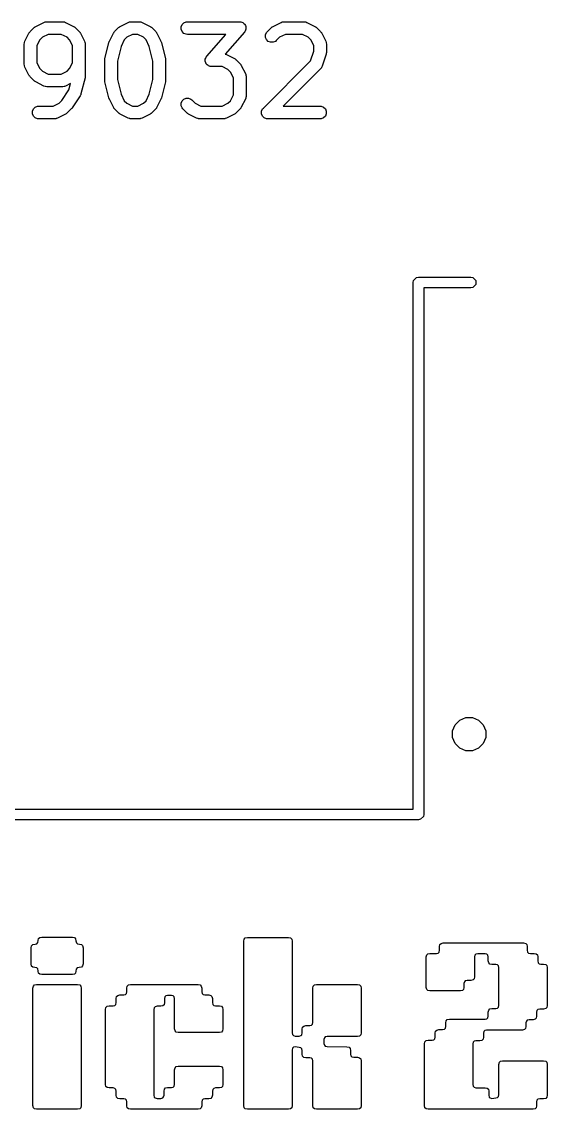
# Model space of a CAD drawing. Header units: millimetres. Extents: x 60 to 220, y -152 to -53.
# Drawn here: x 175.75 to 181.97, y -129.79 to -116.91 of the extents above; entities that cross this region are included whole.
import ezdxf

# ---------------------------------------------------------------- set-up
doc = ezdxf.new("R2010")
doc.units = ezdxf.units.MM
doc.layers.add('F.Silkscreen', color=41, linetype='CONTINUOUS', true_color=0xf2eda1)

msp = doc.modelspace()

# ---------------------------------------------------------------- linework, layer by layer
at = {"layer": 'F.Silkscreen', "linetype": 'CONTINUOUS'}
for p, q in [((175.916887, -116.966856), (176.012125, -116.919237)), ((176.012125, -116.919237), (176.025856, -116.913982)), ((176.025856, -116.913982), (176.028545, -116.91379)), ((176.028545, -116.91379), (176.031034, -116.91276)), ((176.031034, -116.91276), (176.045666, -116.911319)), ((176.045666, -116.911319), (176.236142, -116.911319)), ((176.236142, -116.911319), (176.250774, -116.91276)), ((176.250774, -116.91276), (176.253263, -116.913791)), ((176.253263, -116.913791), (176.255951, -116.913982)), ((176.255951, -116.913982), (176.269683, -116.919237)), ((176.269683, -116.919237), (176.364921, -116.966856)), ((176.916887, -116.966856), (177.012125, -116.919237)), ((177.012125, -116.919237), (177.025856, -116.913982)), ((177.025856, -116.913982), (177.028545, -116.91379)), ((177.028545, -116.91379), (177.031034, -116.91276)), ((177.031034, -116.91276), (177.045666, -116.911319)), ((177.045666, -116.911319), (177.140904, -116.911319)), ((177.140904, -116.911319), (177.155536, -116.91276)), ((177.155536, -116.91276), (177.158025, -116.913791)), ((177.158025, -116.913791), (177.160713, -116.913982)), ((177.160713, -116.913982), (177.174445, -116.919237)), ((177.174445, -116.919237), (177.269683, -116.966856)), ((177.638774, -116.971687), (177.649973, -116.944651)), ((177.649973, -116.944651), (177.670665, -116.923959)), ((177.670665, -116.923959), (177.697701, -116.91276)), ((177.697701, -116.91276), (177.712333, -116.911319)), ((177.712333, -116.911319), (178.33138, -116.911319)), ((178.33138, -116.911319), (178.339118, -116.912081)), ((178.339118, -116.912081), (178.341086, -116.91195)), ((178.341086, -116.91195), (178.342441, -116.912408)), ((178.342441, -116.912408), (178.346012, -116.91276)), ((178.346012, -116.91276), (178.357269, -116.917423)), ((178.357269, -116.917423), (178.368807, -116.921325)), ((178.368807, -116.921325), (178.370711, -116.92299)), ((178.370711, -116.92299), (178.373048, -116.923959)), ((178.373048, -116.923959), (178.381658, -116.932569)), ((178.381658, -116.932569), (178.390831, -116.940595)), ((178.390831, -116.940595), (178.391953, -116.942864)), ((178.391953, -116.942864), (178.39374, -116.944651)), ((178.39374, -116.944651), (178.3984, -116.955901)), ((178.3984, -116.955901), (178.403803, -116.966827)), ((178.726411, -116.966856), (178.821649, -116.919237)), ((178.821649, -116.919237), (178.83538, -116.913982)), ((178.83538, -116.913982), (178.838069, -116.91379)), ((178.838069, -116.91379), (178.840558, -116.91276)), ((178.840558, -116.91276), (178.85519, -116.911319)), ((178.85519, -116.911319), (179.093285, -116.911319)), ((179.093285, -116.911319), (179.107917, -116.91276)), ((179.107917, -116.91276), (179.110406, -116.913791)), ((179.110406, -116.913791), (179.113094, -116.913982)), ((179.113094, -116.913982), (179.126826, -116.919237)), ((179.126826, -116.919237), (179.222064, -116.966856)), ((175.788108, -117.143254), (175.835727, -117.048016)), ((175.835727, -117.048016), (175.839691, -117.041716)), ((175.839691, -117.041716), (175.840449, -117.039889)), ((175.840449, -117.039889), (175.842137, -117.037832)), ((175.842137, -117.037832), (175.843559, -117.035573)), ((175.843559, -117.035573), (175.845057, -117.034273)), ((175.845057, -117.034273), (175.849776, -117.028524)), ((175.849776, -117.028524), (175.897395, -116.980905)), ((175.897395, -116.980905), (175.903144, -116.976186)), ((175.903144, -116.976186), (175.904444, -116.974688)), ((175.904444, -116.974688), (175.906703, -116.973266)), ((175.906703, -116.973266), (175.90876, -116.971578)), ((175.90876, -116.971578), (175.910587, -116.97082)), ((175.910587, -116.97082), (175.916887, -116.966856)), ((176.063371, -117.061319), (175.994855, -117.095577)), ((176.218437, -117.061319), (176.063371, -117.061319)), ((176.286953, -117.095577), (176.218437, -117.061319)), ((176.364921, -116.966856), (176.37122, -116.97082)), ((176.37122, -116.97082), (176.373048, -116.971578)), ((176.373048, -116.971578), (176.375104, -116.973266)), ((176.375104, -116.973266), (176.377364, -116.974688)), ((176.377364, -116.974688), (176.378663, -116.976186)), ((176.378663, -116.976186), (176.384413, -116.980905)), ((176.384413, -116.980905), (176.432032, -117.028524)), ((176.432032, -117.028524), (176.43675, -117.034273)), ((176.43675, -117.034273), (176.438249, -117.035573)), ((176.438249, -117.035573), (176.43967, -117.037832)), ((176.43967, -117.037832), (176.441359, -117.039889)), ((176.441359, -117.039889), (176.442116, -117.041716)), ((176.442116, -117.041716), (176.446081, -117.048016)), ((176.446081, -117.048016), (176.4937, -117.143254)), ((176.788108, -117.143254), (176.835727, -117.048016)), ((176.835727, -117.048016), (176.839691, -117.041716)), ((176.839691, -117.041716), (176.840449, -117.039889)), ((176.840449, -117.039889), (176.842137, -117.037832)), ((176.842137, -117.037832), (176.843559, -117.035573)), ((176.843559, -117.035573), (176.845057, -117.034273)), ((176.845057, -117.034273), (176.849776, -117.028524)), ((176.849776, -117.028524), (176.897395, -116.980905)), ((176.897395, -116.980905), (176.903144, -116.976186)), ((176.903144, -116.976186), (176.904444, -116.974688)), ((176.904444, -116.974688), (176.906703, -116.973266)), ((176.906703, -116.973266), (176.90876, -116.971578)), ((176.90876, -116.971578), (176.910587, -116.97082)), ((176.910587, -116.97082), (176.916887, -116.966856)), ((177.063371, -117.061319), (176.994855, -117.095577)), ((177.123199, -117.061319), (177.063371, -117.061319)), ((177.191715, -117.095577), (177.123199, -117.061319)), ((177.269683, -116.966856), (177.275982, -116.97082)), ((177.275982, -116.97082), (177.27781, -116.971578)), ((177.27781, -116.971578), (177.279866, -116.973266)), ((177.279866, -116.973266), (177.282126, -116.974688)), ((177.282126, -116.974688), (177.283425, -116.976186)), ((177.283425, -116.976186), (177.289175, -116.980905)), ((177.289175, -116.980905), (177.336794, -117.028524)), ((177.336794, -117.028524), (177.341512, -117.034273)), ((177.341512, -117.034273), (177.343011, -117.035573)), ((177.343011, -117.035573), (177.344432, -117.037832)), ((177.344432, -117.037832), (177.346121, -117.039889)), ((177.346121, -117.039889), (177.346878, -117.041716)), ((177.346878, -117.041716), (177.350843, -117.048016)), ((177.350843, -117.048016), (177.398462, -117.143254)), ((177.638774, -117.000951), (177.638774, -116.971687)), ((177.649973, -117.027987), (177.638774, -117.000951)), ((177.670665, -117.048679), (177.649973, -117.027987)), ((177.697701, -117.059878), (177.670665, -117.048679)), ((177.712333, -117.061319), (177.697701, -117.059878)), ((178.166098, -117.061319), (177.712333, -117.061319)), ((177.941604, -117.317883), (178.166098, -117.061319)), ((178.387823, -117.035707), (178.160927, -117.295016)), ((178.392344, -117.029382), (178.387823, -117.035707)), ((178.39374, -117.027987), (178.392344, -117.029382)), ((178.394288, -117.026663), (178.39374, -117.027987)), ((178.396374, -117.023746), (178.394288, -117.026663)), ((178.400275, -117.012208), (178.396374, -117.023746)), ((178.404939, -117.000951), (178.400275, -117.012208)), ((178.403803, -116.966827), (178.403971, -116.96935)), ((178.403971, -116.96935), (178.404939, -116.971687)), ((178.404939, -116.971687), (178.404939, -116.983871)), ((178.404939, -116.983871), (178.405749, -116.996025)), ((178.405749, -116.996025), (178.404939, -116.99842)), ((178.404939, -116.99842), (178.404939, -117.000951)), ((178.638774, -117.066926), (178.649973, -117.039889)), ((178.638774, -117.096188), (178.638774, -117.066926)), ((178.649973, -117.039889), (178.6593, -117.028524)), ((178.6593, -117.028524), (178.706919, -116.980905)), ((178.706919, -116.980905), (178.712668, -116.976186)), ((178.712668, -116.976186), (178.713968, -116.974688)), ((178.713968, -116.974688), (178.716227, -116.973266)), ((178.716227, -116.973266), (178.718284, -116.971578)), ((178.718284, -116.971578), (178.720111, -116.97082)), ((178.720111, -116.97082), (178.726411, -116.966856)), ((178.872895, -117.061319), (178.804379, -117.095577)), ((179.07558, -117.061319), (178.872895, -117.061319)), ((179.144096, -117.095577), (179.07558, -117.061319)), ((179.222064, -116.966856), (179.228363, -116.97082)), ((179.228363, -116.97082), (179.230191, -116.971578)), ((179.230191, -116.971578), (179.232247, -116.973266)), ((179.232247, -116.973266), (179.234507, -116.974688)), ((179.234507, -116.974688), (179.235806, -116.976186)), ((179.235806, -116.976186), (179.241556, -116.980905)), ((179.241556, -116.980905), (179.289175, -117.028524)), ((179.289175, -117.028524), (179.293893, -117.034273)), ((179.293893, -117.034273), (179.295392, -117.035573)), ((179.295392, -117.035573), (179.296813, -117.037832)), ((179.296813, -117.037832), (179.298502, -117.039889)), ((179.298502, -117.039889), (179.299259, -117.041716)), ((179.299259, -117.041716), (179.303224, -117.048016)), ((179.303224, -117.048016), (179.350843, -117.143254)), ((175.78019, -117.176795), (175.781631, -117.162163)), ((175.78019, -117.41489), (175.78019, -117.176795)), ((175.781631, -117.162163), (175.782662, -117.159673)), ((175.782662, -117.159673), (175.782853, -117.156986)), ((175.782853, -117.156986), (175.788108, -117.143254)), ((175.964448, -117.125984), (175.93019, -117.1945)), ((175.93019, -117.1945), (175.93019, -117.397185)), ((175.994855, -117.095577), (175.964448, -117.125984)), ((176.31736, -117.125984), (176.286953, -117.095577)), ((176.351618, -117.1945), (176.31736, -117.125984)), ((176.351618, -117.397185), (176.351618, -117.1945)), ((176.4937, -117.143254), (176.498955, -117.156985)), ((176.498955, -117.156985), (176.499146, -117.159674)), ((176.499146, -117.159674), (176.500177, -117.162163)), ((176.500177, -117.162163), (176.501618, -117.176795)), ((176.501618, -117.176795), (176.501618, -117.557747)), ((176.73481, -117.349081), (176.782429, -117.158605)), ((176.782429, -117.158605), (176.782814, -117.157525)), ((176.782814, -117.157525), (176.782853, -117.156986)), ((176.782853, -117.156986), (176.78518, -117.150904)), ((176.78518, -117.150904), (176.787376, -117.144759)), ((176.787376, -117.144759), (176.787698, -117.144323)), ((176.787698, -117.144323), (176.788108, -117.143254)), ((176.925954, -117.202971), (176.882571, -117.376505)), ((176.964448, -117.125984), (176.925954, -117.202971)), ((176.994855, -117.095577), (176.964448, -117.125984)), ((177.222122, -117.125984), (177.191715, -117.095577)), ((177.260615, -117.202971), (177.222122, -117.125984)), ((177.303999, -117.376505), (177.260615, -117.202971)), ((177.398462, -117.143254), (177.398871, -117.144323)), ((177.398871, -117.144323), (177.399194, -117.144759)), ((177.399194, -117.144759), (177.401386, -117.150895)), ((177.401386, -117.150895), (177.403717, -117.156985)), ((177.403717, -117.156985), (177.403755, -117.157525)), ((177.403755, -117.157525), (177.404141, -117.158605)), ((177.404141, -117.158605), (177.45176, -117.349081)), ((178.649973, -117.123225), (178.638774, -117.096188)), ((178.670665, -117.143917), (178.649973, -117.123225)), ((178.697702, -117.155116), (178.670665, -117.143917)), ((178.726964, -117.155116), (178.697702, -117.155116)), ((178.754001, -117.143917), (178.726964, -117.155116)), ((178.765366, -117.13459), (178.754001, -117.143917)), ((178.804379, -117.095577), (178.765366, -117.13459)), ((179.174503, -117.125984), (179.144096, -117.095577)), ((179.208761, -117.1945), (179.174503, -117.125984)), ((179.208761, -117.259863), (179.208761, -117.1945)), ((179.350843, -117.143254), (179.356098, -117.156985)), ((179.356098, -117.156985), (179.356289, -117.159674)), ((179.356289, -117.159674), (179.35732, -117.162163)), ((179.35732, -117.162163), (179.358761, -117.176795)), ((179.358761, -117.176795), (179.358761, -117.272033)), ((176.734012, -117.352639), (176.734434, -117.351617)), ((176.734434, -117.351617), (176.73481, -117.349081)), ((177.45176, -117.349081), (177.452135, -117.351617)), ((177.452135, -117.351617), (177.452558, -117.352639)), ((177.924488, -117.352639), (177.929151, -117.341381)), ((177.929151, -117.341381), (177.933053, -117.329844)), ((177.933053, -117.329844), (177.935138, -117.326926)), ((177.935138, -117.326926), (177.935687, -117.325603)), ((177.935687, -117.325603), (177.937082, -117.324207)), ((177.937082, -117.324207), (177.941604, -117.317883)), ((178.160927, -117.295016), (178.174445, -117.300189)), ((178.174445, -117.300189), (178.269683, -117.347808)), ((178.269683, -117.347808), (178.275982, -117.351772)), ((178.275982, -117.351772), (178.27781, -117.35253)), ((179.170589, -117.374376), (179.208761, -117.259863)), ((179.354912, -117.295751), (179.307293, -117.438607)), ((179.356561, -117.288495), (179.354912, -117.295751)), ((179.35732, -117.286665), (179.356561, -117.288495)), ((179.357581, -117.284011), (179.35732, -117.286665)), ((179.358172, -117.281414), (179.357581, -117.284011)), ((179.358761, -117.272033), (179.358031, -117.279439)), ((179.358031, -117.279439), (179.358172, -117.281414)), ((175.781631, -117.429522), (175.78019, -117.41489)), ((175.782662, -117.432011), (175.781631, -117.429522)), ((175.782853, -117.434699), (175.782662, -117.432011)), ((175.788108, -117.448431), (175.782853, -117.434699)), ((175.835727, -117.543669), (175.788108, -117.448431)), ((175.93019, -117.397185), (175.964448, -117.465701)), ((175.964448, -117.465701), (175.994855, -117.496108)), ((176.286953, -117.496108), (176.31736, -117.465701)), ((176.31736, -117.465701), (176.351618, -117.397185)), ((176.732571, -117.367271), (176.732822, -117.364717)), ((176.732571, -117.605366), (176.732571, -117.367271)), ((176.73266, -117.363625), (176.733469, -117.358151)), ((176.732822, -117.364717), (176.73266, -117.363625)), ((176.733469, -117.358151), (176.734012, -117.352639)), ((176.882571, -117.376505), (176.882571, -117.596132)), ((177.303999, -117.596132), (177.303999, -117.376505)), ((177.452558, -117.352639), (177.4531, -117.358151)), ((177.4531, -117.358151), (177.45391, -117.363625)), ((177.45391, -117.363625), (177.453747, -117.364717)), ((177.453747, -117.364717), (177.453999, -117.367271)), ((177.453999, -117.367271), (177.453999, -117.605366)), ((177.923678, -117.357565), (177.924488, -117.355169)), ((177.924488, -117.369718), (177.923678, -117.357565)), ((177.924488, -117.355169), (177.924488, -117.352639)), ((177.924488, -117.381903), (177.924488, -117.369718)), ((177.925455, -117.384239), (177.924488, -117.381903)), ((177.925624, -117.386763), (177.925455, -117.384239)), ((177.931026, -117.397688), (177.925624, -117.386763)), ((177.935687, -117.408939), (177.931026, -117.397688)), ((177.937473, -117.410725), (177.935687, -117.408939)), ((177.938596, -117.412995), (177.937473, -117.410725)), ((177.947768, -117.42102), (177.938596, -117.412995)), ((177.956379, -117.429631), (177.947768, -117.42102)), ((177.958715, -117.430599), (177.956379, -117.429631)), ((177.96062, -117.432265), (177.958715, -117.430599)), ((177.972157, -117.436166), (177.96062, -117.432265)), ((177.983415, -117.44083), (177.972157, -117.436166)), ((177.986985, -117.441181), (177.983415, -117.44083)), ((177.988341, -117.44164), (177.986985, -117.441181)), ((177.990308, -117.441508), (177.988341, -117.44164)), ((177.998047, -117.442271), (177.990308, -117.441508)), ((178.123199, -117.442271), (177.998047, -117.442271)), ((178.191715, -117.476529), (178.123199, -117.442271)), ((178.222122, -117.506936), (178.191715, -117.476529)), ((178.27781, -117.35253), (178.279866, -117.354218)), ((178.279866, -117.354218), (178.282126, -117.35564)), ((178.282126, -117.35564), (178.283425, -117.357138)), ((178.283425, -117.357138), (178.289175, -117.361857)), ((178.289175, -117.361857), (178.336794, -117.409476)), ((178.336794, -117.409476), (178.341512, -117.415225)), ((178.341512, -117.415225), (178.343011, -117.416525)), ((178.343011, -117.416525), (178.344432, -117.418784)), ((178.344432, -117.418784), (178.346121, -117.420841)), ((178.346121, -117.420841), (178.346878, -117.422668)), ((178.346878, -117.422668), (178.350843, -117.428968)), ((178.350843, -117.428968), (178.398462, -117.524206)), ((178.611681, -117.933286), (179.170589, -117.374376)), ((179.289175, -117.467923), (178.84578, -117.911319)), ((179.298503, -117.456558), (179.289175, -117.467923)), ((179.299534, -117.454067), (179.298503, -117.456558)), ((179.301299, -117.452033), (179.299534, -117.454067)), ((179.307293, -117.438607), (179.301299, -117.452033)), ((175.839691, -117.549968), (175.835727, -117.543669)), ((175.840449, -117.551796), (175.839691, -117.549968)), ((175.842137, -117.553852), (175.840449, -117.551796)), ((175.843559, -117.556112), (175.842137, -117.553852)), ((175.845057, -117.557411), (175.843559, -117.556112)), ((175.849776, -117.563161), (175.845057, -117.557411)), ((175.897395, -117.61078), (175.849776, -117.563161)), ((175.994855, -117.496108), (176.063371, -117.530366)), ((176.063371, -117.530366), (176.218437, -117.530366)), ((176.218437, -117.530366), (176.286953, -117.496108)), ((176.499379, -117.575937), (176.45176, -117.766413)), ((176.499754, -117.5734), (176.499379, -117.575937)), ((176.500177, -117.572379), (176.499754, -117.5734)), ((176.500719, -117.566866), (176.500177, -117.572379)), ((176.501529, -117.561393), (176.500719, -117.566866)), ((176.501618, -117.557747), (176.501366, -117.5603)), ((176.501366, -117.5603), (176.501529, -117.561393)), ((176.732822, -117.607919), (176.732571, -117.605366)), ((176.73266, -117.609012), (176.732822, -117.607919)), ((176.733469, -117.614485), (176.73266, -117.609012)), ((176.882571, -117.596132), (176.925954, -117.769666)), ((177.260615, -117.769666), (177.303999, -117.596132)), ((177.45391, -117.609012), (177.4531, -117.614485)), ((177.453999, -117.605366), (177.453747, -117.607919)), ((177.453747, -117.607919), (177.45391, -117.609012)), ((178.25638, -117.575452), (178.222122, -117.506936)), ((178.25638, -117.778137), (178.25638, -117.575452)), ((178.398462, -117.524206), (178.403717, -117.537937)), ((178.403717, -117.537937), (178.403908, -117.540626)), ((178.403908, -117.540626), (178.404939, -117.543115)), ((178.404939, -117.543115), (178.40638, -117.557747)), ((178.40638, -117.557747), (178.40638, -117.795842)), ((175.903144, -117.615498), (175.897395, -117.61078)), ((175.904444, -117.616997), (175.903144, -117.615498)), ((175.906703, -117.618418), (175.904444, -117.616997)), ((175.90876, -117.620107), (175.906703, -117.618418)), ((175.910587, -117.620864), (175.90876, -117.620107)), ((175.916887, -117.624829), (175.910587, -117.620864)), ((176.012125, -117.672448), (175.916887, -117.624829)), ((176.025856, -117.677703), (176.012125, -117.672448)), ((176.028545, -117.677894), (176.025856, -117.677703)), ((176.031034, -117.678925), (176.028545, -117.677894)), ((176.045666, -117.680366), (176.031034, -117.678925)), ((176.236142, -117.680366), (176.045666, -117.680366)), ((176.225474, -117.8433), (176.309389, -117.717429)), ((176.250774, -117.678925), (176.236142, -117.680366)), ((176.253263, -117.677893), (176.250774, -117.678925)), ((176.255951, -117.677703), (176.253263, -117.677893)), ((176.269683, -117.672448), (176.255951, -117.677703)), ((176.327913, -117.643333), (176.269683, -117.672448)), ((176.309389, -117.717429), (176.327913, -117.643333)), ((176.734012, -117.619998), (176.733469, -117.614485)), ((176.734434, -117.621019), (176.734012, -117.619998)), ((176.73481, -117.623556), (176.734434, -117.621019)), ((176.782429, -117.814032), (176.73481, -117.623556)), ((177.45176, -117.623556), (177.404141, -117.814032)), ((177.452135, -117.621019), (177.45176, -117.623556)), ((177.452558, -117.619998), (177.452135, -117.621019)), ((177.4531, -117.614485), (177.452558, -117.619998)), ((176.191714, -117.877061), (176.225474, -117.8433)), ((176.441403, -117.789825), (176.346165, -117.932683)), ((176.445707, -117.78175), (176.441403, -117.789825)), ((176.446813, -117.780259), (176.445707, -117.78175)), ((176.447442, -117.778496), (176.446813, -117.780259)), ((176.44832, -117.776851), (176.447442, -117.778496)), ((176.448678, -117.775036), (176.44832, -117.776851)), ((176.45176, -117.766413), (176.448678, -117.775036)), ((176.782814, -117.815111), (176.782429, -117.814032)), ((176.782853, -117.815651), (176.782814, -117.815111)), ((176.78518, -117.821732), (176.782853, -117.815651)), ((176.787376, -117.827878), (176.78518, -117.821732)), ((176.787698, -117.828313), (176.787376, -117.827878)), ((176.788108, -117.829383), (176.787698, -117.828313)), ((176.835727, -117.924621), (176.788108, -117.829383)), ((176.925954, -117.769666), (176.964448, -117.846653)), ((176.964448, -117.846653), (176.994855, -117.877061)), ((177.191714, -117.877061), (177.222121, -117.846653)), ((177.222121, -117.846653), (177.260615, -117.769666)), ((177.398462, -117.829383), (177.350843, -117.924621)), ((177.398871, -117.828313), (177.398462, -117.829383)), ((177.399194, -117.827878), (177.398871, -117.828313)), ((177.401386, -117.821741), (177.399194, -117.827878)), ((177.403717, -117.815652), (177.401386, -117.821741)), ((177.403755, -117.815111), (177.403717, -117.815652)), ((177.404141, -117.814032), (177.403755, -117.815111)), ((177.638774, -117.876448), (177.649973, -117.849412)), ((177.649973, -117.849412), (177.670666, -117.828719)), ((177.670666, -117.828719), (177.697702, -117.817521)), ((177.697702, -117.817521), (177.726965, -117.817521)), ((177.726965, -117.817521), (177.754001, -117.82872)), ((177.754001, -117.82872), (177.765367, -117.838048)), ((177.765367, -117.838048), (177.804379, -117.877061)), ((178.191714, -117.877061), (178.222121, -117.846653)), ((178.222121, -117.846653), (178.25638, -117.778137)), ((178.398462, -117.829383), (178.350843, -117.924621)), ((178.403717, -117.815652), (178.398462, -117.829383)), ((178.403908, -117.812962), (178.403717, -117.815652)), ((178.404939, -117.810474), (178.403908, -117.812962)), ((178.40638, -117.795842), (178.404939, -117.810474)), ((175.876869, -117.971687), (175.888068, -117.944651)), ((175.876869, -118.000951), (175.876869, -117.971687)), ((175.888068, -117.944651), (175.90876, -117.923959)), ((175.90876, -117.923959), (175.935796, -117.91276)), ((175.935796, -117.91276), (175.950428, -117.911319)), ((175.950428, -117.911319), (176.123199, -117.911319)), ((176.123199, -117.911319), (176.191714, -117.877061)), ((176.289176, -117.991732), (176.283426, -117.99645)), ((176.336794, -117.944113), (176.289176, -117.991732)), ((176.336827, -117.944072), (176.336794, -117.944113)), ((176.336849, -117.944058), (176.336827, -117.944072)), ((176.341588, -117.938271), (176.336849, -117.944058)), ((176.346122, -117.932747), (176.341588, -117.938271)), ((176.346131, -117.932723), (176.346122, -117.932747)), ((176.346165, -117.932683), (176.346131, -117.932723)), ((176.83969, -117.930917), (176.835727, -117.924621)), ((176.840448, -117.932747), (176.83969, -117.930917)), ((176.842137, -117.934805), (176.840448, -117.932747)), ((176.843559, -117.937064), (176.842137, -117.934805)), ((176.845057, -117.938363), (176.843559, -117.937064)), ((176.849775, -117.944112), (176.845057, -117.938363)), ((176.897394, -117.991732), (176.849775, -117.944112)), ((176.903143, -117.99645), (176.897394, -117.991732)), ((176.994855, -117.877061), (177.063371, -117.911319)), ((177.063371, -117.911319), (177.123199, -117.911319)), ((177.123199, -117.911319), (177.191714, -117.877061)), ((177.289176, -117.991732), (177.283426, -117.99645)), ((177.336794, -117.944113), (177.289176, -117.991732)), ((177.341512, -117.938363), (177.336794, -117.944113)), ((177.343011, -117.937064), (177.341512, -117.938363)), ((177.344432, -117.934805), (177.343011, -117.937064)), ((177.346122, -117.932747), (177.344432, -117.934805)), ((177.346879, -117.930917), (177.346122, -117.932747)), ((177.350843, -117.924621), (177.346879, -117.930917)), ((177.638774, -117.905711), (177.638774, -117.876448)), ((177.649972, -117.932747), (177.638774, -117.905711)), ((177.659299, -117.944112), (177.649972, -117.932747)), ((177.706918, -117.991732), (177.659299, -117.944112)), ((177.712667, -117.99645), (177.706918, -117.991732)), ((177.804379, -117.877061), (177.872895, -117.911319)), ((177.872895, -117.911319), (178.123199, -117.911319)), ((178.123199, -117.911319), (178.191714, -117.877061)), ((178.289176, -117.991732), (178.283426, -117.99645)), ((178.336794, -117.944113), (178.289176, -117.991732)), ((178.341512, -117.938363), (178.336794, -117.944113)), ((178.343011, -117.937064), (178.341512, -117.938363)), ((178.344432, -117.934805), (178.343011, -117.937064)), ((178.346122, -117.932747), (178.344432, -117.934805)), ((178.346879, -117.930917), (178.346122, -117.932747)), ((178.350843, -117.924621), (178.346879, -117.930917)), ((178.591155, -117.971687), (178.602354, -117.944651)), ((178.591155, -118.000951), (178.591155, -117.971687)), ((178.602354, -117.944651), (178.611681, -117.933286)), ((178.84578, -117.911319), (179.283761, -117.911319)), ((179.283761, -117.911319), (179.298393, -117.91276)), ((179.298393, -117.91276), (179.325429, -117.923959)), ((179.325429, -117.923959), (179.346121, -117.944651)), ((179.346121, -117.944651), (179.35732, -117.971687)), ((179.35732, -117.971687), (179.35732, -118.000951)), ((175.888068, -118.027987), (175.876869, -118.000951)), ((175.90876, -118.048679), (175.888068, -118.027987)), ((175.935796, -118.059878), (175.90876, -118.048679)), ((175.950428, -118.061319), (175.935796, -118.059878)), ((176.140904, -118.061319), (175.950428, -118.061319)), ((176.155536, -118.059878), (176.140904, -118.061319)), ((176.158025, -118.058846), (176.155536, -118.059878)), ((176.160713, -118.058656), (176.158025, -118.058846)), ((176.174445, -118.053401), (176.160713, -118.058656)), ((176.269683, -118.005782), (176.174445, -118.053401)), ((176.275982, -118.001817), (176.269683, -118.005782)), ((176.27781, -118.00106), (176.275982, -118.001817)), ((176.279866, -117.999372), (176.27781, -118.00106)), ((176.282126, -117.99795), (176.279866, -117.999372)), ((176.283426, -117.99645), (176.282126, -117.99795)), ((176.904444, -117.99795), (176.903143, -117.99645)), ((176.906703, -117.999372), (176.904444, -117.99795)), ((176.90876, -118.00106), (176.906703, -117.999372)), ((176.910587, -118.001817), (176.90876, -118.00106)), ((176.916887, -118.005782), (176.910587, -118.001817)), ((177.012125, -118.053401), (176.916887, -118.005782)), ((177.025856, -118.058656), (177.012125, -118.053401)), ((177.028545, -118.058847), (177.025856, -118.058656)), ((177.031034, -118.059878), (177.028545, -118.058847)), ((177.045666, -118.061319), (177.031034, -118.059878)), ((177.140904, -118.061319), (177.045666, -118.061319)), ((177.155536, -118.059878), (177.140904, -118.061319)), ((177.158025, -118.058846), (177.155536, -118.059878)), ((177.160713, -118.058656), (177.158025, -118.058846)), ((177.174445, -118.053401), (177.160713, -118.058656)), ((177.269683, -118.005782), (177.174445, -118.053401)), ((177.275982, -118.001817), (177.269683, -118.005782)), ((177.27781, -118.00106), (177.275982, -118.001817)), ((177.279866, -117.999372), (177.27781, -118.00106)), ((177.282126, -117.99795), (177.279866, -117.999372)), ((177.283426, -117.99645), (177.282126, -117.99795)), ((177.713968, -117.99795), (177.712667, -117.99645)), ((177.716227, -117.999372), (177.713968, -117.99795)), ((177.718284, -118.00106), (177.716227, -117.999372)), ((177.720111, -118.001817), (177.718284, -118.00106)), ((177.726411, -118.005782), (177.720111, -118.001817)), ((177.821649, -118.053401), (177.726411, -118.005782)), ((177.83538, -118.058656), (177.821649, -118.053401)), ((177.838069, -118.058847), (177.83538, -118.058656)), ((177.840558, -118.059878), (177.838069, -118.058847)), ((177.85519, -118.061319), (177.840558, -118.059878)), ((178.140904, -118.061319), (177.85519, -118.061319)), ((178.155536, -118.059878), (178.140904, -118.061319)), ((178.158025, -118.058846), (178.155536, -118.059878)), ((178.160713, -118.058656), (178.158025, -118.058846)), ((178.174445, -118.053401), (178.160713, -118.058656)), ((178.269683, -118.005782), (178.174445, -118.053401)), ((178.275982, -118.001817), (178.269683, -118.005782)), ((178.27781, -118.00106), (178.275982, -118.001817)), ((178.279866, -117.999372), (178.27781, -118.00106)), ((178.282126, -117.99795), (178.279866, -117.999372)), ((178.283426, -117.99645), (178.282126, -117.99795)), ((178.602354, -118.027987), (178.591155, -118.000951)), ((178.623046, -118.048679), (178.602354, -118.027987)), ((178.650082, -118.059878), (178.623046, -118.048679)), ((178.664714, -118.061319), (178.650082, -118.059878)), ((179.283761, -118.061319), (178.664714, -118.061319)), ((179.298393, -118.059878), (179.283761, -118.061319)), ((179.325429, -118.048679), (179.298393, -118.059878)), ((179.346121, -118.027987), (179.325429, -118.048679)), ((179.35732, -118.000951), (179.346121, -118.027987)), ((180.3865, -120), (180.391334, -119.9757)), ((180.3865, -126.2365), (180.3865, -120)), ((180.391334, -119.9757), (180.4257, -119.941334)), ((180.4257, -119.941334), (180.45, -119.9365)), ((180.45, -119.9365), (181.07, -119.9365)), ((181.07, -119.9365), (181.0943, -119.941334)), ((181.0943, -119.941334), (181.128666, -119.9757)), ((181.128666, -120.0243), (181.0943, -120.058666)), ((181.128666, -119.9757), (181.128666, -120.0243)), ((181.07, -120.0635), (180.5135, -120.0635)), ((180.5135, -120.0635), (180.5135, -126.3)), ((181.0943, -120.058666), (181.07, -120.0635)), ((180.883706, -125.238886), (180.938886, -125.183706)), ((180.938886, -125.183706), (181.010982, -125.153843)), ((181.010982, -125.153843), (181.089018, -125.153843)), ((181.089018, -125.153843), (181.161114, -125.183706)), ((181.161114, -125.183706), (181.216294, -125.238886)), ((180.853843, -125.310982), (180.883706, -125.238886)), ((180.853843, -125.389018), (180.853843, -125.310982)), ((181.216294, -125.238886), (181.246157, -125.310982)), ((181.246157, -125.310982), (181.246157, -125.389018)), ((180.883706, -125.461114), (180.853843, -125.389018)), ((180.938886, -125.516294), (180.883706, -125.461114)), ((181.216294, -125.461114), (181.161114, -125.516294)), ((181.246157, -125.389018), (181.216294, -125.461114)), ((181.010982, -125.546157), (180.938886, -125.516294)), ((181.089018, -125.546157), (181.010982, -125.546157)), ((181.161114, -125.516294), (181.089018, -125.546157)), ((169.6135, -126.2365), (180.3865, -126.2365)), ((180.45, -126.3635), (169.55, -126.3635)), ((180.4743, -126.358666), (180.45, -126.3635)), ((180.508666, -126.3243), (180.4743, -126.358666)), ((180.5135, -126.3), (180.508666, -126.3243)), ((175.945495, -127.795765), (175.950508, -127.771543)), ((175.950508, -127.771543), (175.963977, -127.758095)), ((175.963977, -127.758095), (175.988268, -127.753083)), ((175.988268, -127.753083), (176.34932, -127.753083)), ((176.34932, -127.753083), (176.373228, -127.758374)), ((176.373228, -127.758374), (176.38688, -127.772951)), ((176.38688, -127.772951), (176.392093, -127.799978)), ((178.379711, -127.801443), (178.384728, -127.777161)), ((178.384728, -127.777161), (178.398202, -127.763688)), ((178.398202, -127.763688), (178.422484, -127.75867)), ((178.422484, -127.75867), (178.909382, -127.75867)), ((178.909382, -127.75867), (178.933664, -127.763688)), ((178.933664, -127.763688), (178.947137, -127.777161)), ((178.947137, -127.777161), (178.952155, -127.801443)), ((175.861597, -127.879571), (175.866894, -127.85567)), ((175.861597, -128.072095), (175.861597, -127.879571)), ((175.866894, -127.85567), (175.881495, -127.842015)), ((175.881495, -127.842015), (175.908584, -127.836797)), ((175.908584, -127.836797), (175.929166, -127.832196)), ((175.929166, -127.832196), (175.940971, -127.819466)), ((175.940971, -127.819466), (175.945495, -127.795765)), ((176.392093, -127.799978), (176.396696, -127.820493)), ((176.396696, -127.820493), (176.409445, -127.832276)), ((176.409445, -127.832276), (176.433217, -127.836797)), ((176.433217, -127.836797), (176.457499, -127.841815)), ((176.457499, -127.841815), (176.470973, -127.855288)), ((176.470973, -127.855288), (176.47599, -127.879571)), ((176.47599, -127.879571), (176.47599, -128.072095)), ((178.379711, -129.750135), (178.379711, -127.801443)), ((178.952155, -127.801443), (178.952155, -128.888538)), ((180.694324, -127.930846), (180.698613, -127.910437)), ((180.698613, -127.865374), (180.70359, -127.841637)), ((180.698613, -127.910437), (180.698613, -127.865374)), ((180.70359, -127.841637), (180.717026, -127.828386)), ((180.717026, -127.828386), (180.741386, -127.823425)), ((180.741386, -127.823425), (181.694208, -127.823425)), ((181.694208, -127.823425), (181.718569, -127.828386)), ((181.718569, -127.828386), (181.732005, -127.841637)), ((181.732005, -127.841637), (181.736981, -127.865374)), ((181.736981, -127.865374), (181.736981, -127.910437)), ((181.736981, -127.910437), (181.74127, -127.930846)), ((180.54126, -127.989205), (180.546273, -127.964984)), ((180.54126, -128.349341), (180.54126, -127.989205)), ((180.546273, -127.964984), (180.559742, -127.951535)), ((180.559742, -127.951535), (180.584033, -127.946524)), ((180.584033, -127.946524), (180.661702, -127.946524)), ((180.661702, -127.946524), (180.682735, -127.94225)), ((180.682735, -127.94225), (180.694324, -127.930846)), ((181.118029, -127.968311), (181.113704, -127.989205)), ((181.113704, -127.989205), (181.113704, -128.223678)), ((181.129652, -127.956709), (181.118029, -127.968311)), ((181.150615, -127.952385), (181.129652, -127.956709)), ((181.238817, -127.952385), (181.150615, -127.952385)), ((181.259754, -127.956728), (181.238817, -127.952385)), ((181.27139, -127.968404), (181.259754, -127.956728)), ((181.275729, -127.98948), (181.27139, -127.968404)), ((181.275729, -128.035825), (181.275729, -127.98948)), ((181.280761, -128.06022), (181.275729, -128.035825)), ((181.74127, -127.930846), (181.752859, -127.94225)), ((181.752859, -127.94225), (181.773892, -127.946524)), ((181.773892, -127.946524), (181.820054, -127.946524)), ((181.820054, -127.946524), (181.84438, -127.951558)), ((181.84438, -127.951558), (181.857886, -127.965085)), ((181.857886, -127.965085), (181.862919, -127.98948)), ((181.862919, -127.98948), (181.862919, -128.035825)), ((181.862919, -128.035825), (181.867258, -128.056901)), ((175.866615, -128.096377), (175.861597, -128.072095)), ((175.880088, -128.10985), (175.866615, -128.096377)), ((175.90437, -128.114868), (175.880088, -128.10985)), ((175.928143, -128.11939), (175.90437, -128.114868)), ((175.940892, -128.131173), (175.928143, -128.11939)), ((175.945495, -128.151688), (175.940892, -128.131173)), ((175.945495, -128.155901), (175.945495, -128.151688)), ((175.950508, -128.180122), (175.945495, -128.155901)), ((176.392093, -128.155901), (176.38708, -128.180122)), ((176.396617, -128.132199), (176.392093, -128.155901)), ((176.408421, -128.11947), (176.396617, -128.132199)), ((176.429004, -128.114868), (176.408421, -128.11947)), ((176.456092, -128.109651), (176.429004, -128.114868)), ((176.470694, -128.095995), (176.456092, -128.109651)), ((176.47599, -128.072095), (176.470694, -128.095995)), ((181.294268, -128.073746), (181.280761, -128.06022)), ((181.318593, -128.078781), (181.294268, -128.073746)), ((181.364755, -128.078781), (181.318593, -128.078781)), ((181.385692, -128.083124), (181.364755, -128.078781)), ((181.397327, -128.0948), (181.385692, -128.083124)), ((181.401666, -128.115875), (181.397327, -128.0948)), ((181.401666, -128.562657), (181.401666, -128.115875)), ((181.867258, -128.056901), (181.878893, -128.068577)), ((181.878893, -128.068577), (181.89983, -128.072919)), ((181.89983, -128.072919), (181.931337, -128.072919)), ((181.931337, -128.072919), (181.955602, -128.077949)), ((181.955602, -128.077949), (181.969084, -128.091472)), ((181.969084, -128.091472), (181.97411, -128.115875)), ((181.97411, -128.115875), (181.97411, -128.562657)), ((175.963977, -128.193571), (175.950508, -128.180122)), ((175.988268, -128.198582), (175.963977, -128.193571)), ((176.34932, -128.198582), (175.988268, -128.198582)), ((176.373611, -128.193571), (176.34932, -128.198582)), ((176.38708, -128.180122), (176.373611, -128.193571)), ((180.992092, -128.282377), (180.987766, -128.303271)), ((181.003714, -128.270775), (180.992092, -128.282377)), ((181.024677, -128.266451), (181.003714, -128.270775)), ((181.070931, -128.266451), (181.024677, -128.266451)), ((181.095213, -128.261434), (181.070931, -128.266451)), ((181.108686, -128.24796), (181.095213, -128.261434)), ((181.113704, -128.223678), (181.108686, -128.24796)), ((175.882572, -128.358683), (175.887594, -128.334341)), ((175.882572, -129.750135), (175.882572, -128.358683)), ((175.887594, -128.334341), (175.901071, -128.320843)), ((175.901071, -128.320843), (175.925345, -128.315819)), ((175.925345, -128.315819), (176.412243, -128.315819)), ((176.412243, -128.315819), (176.436516, -128.320843)), ((176.436516, -128.320843), (176.449994, -128.334341)), ((176.449994, -128.334341), (176.455016, -128.358683)), ((176.455016, -128.358683), (176.455016, -129.750135)), ((176.978701, -128.434644), (176.99029, -128.42324)), ((176.99029, -128.42324), (176.994579, -128.40283)), ((176.994579, -128.357767), (176.999556, -128.334031)), ((176.994579, -128.40283), (176.994579, -128.357767)), ((176.999556, -128.334031), (177.012991, -128.32078)), ((177.012991, -128.32078), (177.037352, -128.315819)), ((177.037352, -128.315819), (177.839049, -128.315819)), ((177.839049, -128.315819), (177.863409, -128.32078)), ((177.863409, -128.32078), (177.876845, -128.334031)), ((177.876845, -128.334031), (177.881822, -128.357767)), ((177.881822, -128.357767), (177.881822, -128.40283)), ((177.881822, -128.40283), (177.886117, -128.423231)), ((177.886117, -128.423231), (177.897731, -128.434639)), ((179.198168, -128.358958), (179.203204, -128.334433)), ((179.198168, -128.765073), (179.198168, -128.358958)), ((179.203204, -128.334433), (179.216694, -128.320861)), ((179.216694, -128.320861), (179.240941, -128.315819)), ((179.240941, -128.315819), (179.727748, -128.315819)), ((179.727748, -128.315819), (179.752082, -128.320847)), ((179.752082, -128.320847), (179.765584, -128.334349)), ((179.765584, -128.334349), (179.770613, -128.358683)), ((179.770613, -128.358683), (179.770613, -128.888446)), ((180.546273, -128.373563), (180.54126, -128.349341)), ((180.559742, -128.387011), (180.546273, -128.373563)), ((180.584033, -128.392023), (180.559742, -128.387011)), ((180.944993, -128.392023), (180.584033, -128.392023)), ((180.969284, -128.387011), (180.944993, -128.392023)), ((180.982753, -128.373563), (180.969284, -128.387011)), ((180.987766, -128.349341), (180.982753, -128.373563)), ((180.987766, -128.303271), (180.987766, -128.349341)), ((176.852651, -128.563475), (176.864347, -128.551572)), ((176.864347, -128.551572), (176.868733, -128.529959)), ((176.868733, -128.482698), (176.8738, -128.457747)), ((176.868733, -128.529959), (176.868733, -128.482698)), ((176.8738, -128.457747), (176.887318, -128.444003)), ((176.887318, -128.444003), (176.911506, -128.438917)), ((176.911506, -128.438917), (176.957668, -128.438917)), ((176.957668, -128.438917), (176.978701, -128.434644)), ((177.43611, -128.554909), (177.422592, -128.568653)), ((177.441177, -128.529959), (177.43611, -128.554909)), ((177.445556, -128.461075), (177.441177, -128.482698)), ((177.441177, -128.482698), (177.441177, -128.529959)), ((177.457228, -128.449177), (177.445556, -128.461075)), ((177.478088, -128.444779), (177.457228, -128.449177)), ((177.524342, -128.444779), (177.478088, -128.444779)), ((177.54527, -128.449128), (177.524342, -128.444779)), ((177.556909, -128.460829), (177.54527, -128.449128)), ((177.561253, -128.481965), (177.556909, -128.460829)), ((177.561253, -128.841368), (177.561253, -128.481965)), ((177.897731, -128.434639), (177.918824, -128.438917)), ((177.918824, -128.438917), (177.964986, -128.438917)), ((177.964986, -128.438917), (177.989174, -128.444003)), ((177.989174, -128.444003), (178.002693, -128.457747)), ((178.002693, -128.457747), (178.007759, -128.482698)), ((178.007759, -128.482698), (178.007759, -128.529959)), ((178.007759, -128.529959), (178.012138, -128.551581)), ((178.012138, -128.551581), (178.02381, -128.563479)), ((176.742795, -128.610742), (176.747817, -128.586399)), ((176.742795, -129.498076), (176.742795, -128.610742)), ((176.747817, -128.586399), (176.761295, -128.572901)), ((176.761295, -128.572901), (176.785568, -128.567877)), ((176.785568, -128.567877), (176.83173, -128.567877)), ((176.83173, -128.567877), (176.852651, -128.563475)), ((177.319578, -128.589758), (177.315239, -128.610834)), ((177.315239, -128.610834), (177.315239, -129.626945)), ((177.331213, -128.578082), (177.319578, -128.589758)), ((177.35215, -128.573739), (177.331213, -128.578082)), ((177.398404, -128.573739), (177.35215, -128.573739)), ((177.422592, -128.568653), (177.398404, -128.573739)), ((178.02381, -128.563479), (178.044671, -128.567877)), ((178.044671, -128.567877), (178.090832, -128.567877)), ((178.090832, -128.567877), (178.115175, -128.572899)), ((178.115175, -128.572899), (178.128673, -128.586377)), ((178.128673, -128.586377), (178.133697, -128.61065)), ((178.133697, -128.61065), (178.133697, -128.841643)), ((181.275729, -128.642707), (181.280761, -128.618313)), ((181.275729, -128.689052), (181.275729, -128.642707)), ((181.280761, -128.618313), (181.294268, -128.604786)), ((181.294268, -128.604786), (181.318593, -128.599751)), ((181.318593, -128.599751), (181.364755, -128.599751)), ((181.364755, -128.599751), (181.385692, -128.595409)), ((181.385692, -128.595409), (181.397327, -128.583732)), ((181.397327, -128.583732), (181.401666, -128.562657)), ((181.852518, -128.62164), (181.848173, -128.642707)), ((181.848173, -128.642707), (181.848173, -128.689052)), ((181.864178, -128.60996), (181.852518, -128.62164)), ((181.885176, -128.605613), (181.864178, -128.60996)), ((181.931337, -128.605613), (181.885176, -128.605613)), ((181.955602, -128.600583), (181.931337, -128.605613)), ((181.969084, -128.58706), (181.955602, -128.600583)), ((181.97411, -128.562657), (181.969084, -128.58706)), ((179.077207, -128.820562), (179.090643, -128.807312)), ((179.090643, -128.807312), (179.115004, -128.802351)), ((179.115004, -128.802351), (179.161257, -128.802351)), ((179.161257, -128.802351), (179.182177, -128.797996)), ((179.182177, -128.797996), (179.19382, -128.78627)), ((179.19382, -128.78627), (179.198168, -128.765073)), ((180.76778, -128.833568), (180.772069, -128.813158)), ((180.772069, -128.768095), (180.777052, -128.744367)), ((180.772069, -128.813158), (180.772069, -128.768095)), ((180.777052, -128.744367), (180.790512, -128.731112)), ((180.790512, -128.731112), (180.814934, -128.726147)), ((180.814934, -128.726147), (181.238817, -128.726147)), ((181.238817, -128.726147), (181.259754, -128.721804)), ((181.259754, -128.721804), (181.27139, -128.710128)), ((181.27139, -128.710128), (181.275729, -128.689052)), ((181.722327, -128.813158), (181.717344, -128.836887)), ((181.726616, -128.747686), (181.722327, -128.768095)), ((181.722327, -128.768095), (181.722327, -128.813158)), ((181.738205, -128.736282), (181.726616, -128.747686)), ((181.759238, -128.732009), (181.738205, -128.736282)), ((181.8054, -128.732009), (181.759238, -128.732009)), ((181.829665, -128.726979), (181.8054, -128.732009)), ((181.843146, -128.713456), (181.829665, -128.726979)), ((181.848173, -128.689052), (181.843146, -128.713456)), ((177.566284, -128.865832), (177.561253, -128.841368)), ((177.57977, -128.87938), (177.566284, -128.865832)), ((177.604026, -128.884416), (177.57977, -128.87938)), ((178.090832, -128.884416), (177.604026, -128.884416)), ((178.115175, -128.879394), (178.090832, -128.884416)), ((178.128673, -128.865917), (178.115175, -128.879394)), ((178.133697, -128.841643), (178.128673, -128.865917)), ((178.952155, -128.888538), (178.956485, -128.909492)), ((178.956485, -128.909492), (178.968112, -128.921119)), ((178.968112, -128.921119), (178.989066, -128.925449)), ((178.989066, -128.925449), (179.035319, -128.925449)), ((179.035319, -128.925449), (179.056353, -128.921175)), ((179.056353, -128.921175), (179.067942, -128.909771)), ((179.067942, -128.909771), (179.072231, -128.889362)), ((179.072231, -128.844299), (179.077207, -128.820562)), ((179.072231, -128.889362), (179.072231, -128.844299)), ((179.345785, -128.935589), (179.334172, -128.946997)), ((179.366879, -128.931311), (179.345785, -128.935589)), ((179.727748, -128.931311), (179.366879, -128.931311)), ((179.752082, -128.926282), (179.727748, -128.931311)), ((179.765584, -128.91278), (179.752082, -128.926282)), ((179.770613, -128.888446), (179.765584, -128.91278)), ((180.641878, -128.95943), (180.646223, -128.938363)), ((180.646223, -128.89211), (180.651245, -128.867767)), ((180.646223, -128.938363), (180.646223, -128.89211)), ((180.651245, -128.867767), (180.664723, -128.854269)), ((180.664723, -128.854269), (180.688996, -128.849245)), ((180.688996, -128.849245), (180.735158, -128.849245)), ((180.735158, -128.849245), (180.756191, -128.844972)), ((180.756191, -128.844972), (180.76778, -128.833568)), ((181.218667, -128.93873), (181.21363, -128.963185)), ((181.223011, -128.871157), (181.218667, -128.892293)), ((181.218667, -128.892293), (181.218667, -128.93873)), ((181.23465, -128.859456), (181.223011, -128.871157)), ((181.255579, -128.855107), (181.23465, -128.859456)), ((181.679462, -128.855107), (181.255579, -128.855107)), ((181.703883, -128.850141), (181.679462, -128.855107)), ((181.717344, -128.836887), (181.703883, -128.850141)), ((178.956486, -129.070441), (178.952155, -129.091595)), ((178.968075, -129.058749), (178.956486, -129.070441)), ((178.988883, -129.054409), (178.968075, -129.058749)), ((179.035136, -129.060271), (178.988883, -129.054409)), ((179.056291, -129.064553), (179.035136, -129.060271)), ((179.067929, -129.075966), (179.056291, -129.064553)), ((179.334172, -128.946997), (179.329876, -128.967398)), ((179.329876, -128.967398), (179.329876, -129.01246)), ((179.329876, -129.01246), (179.334172, -129.032861)), ((179.334172, -129.032861), (179.345785, -129.044269)), ((179.345785, -129.044269), (179.366879, -129.048547)), ((179.366879, -129.048547), (179.601902, -129.054409)), ((179.601902, -129.054409), (179.626262, -129.05937)), ((179.626262, -129.05937), (179.639698, -129.072621)), ((179.639698, -129.072621), (179.644675, -129.096358)), ((180.520285, -129.018322), (180.525308, -128.993979)), ((180.520285, -129.750135), (180.520285, -129.018322)), ((180.525308, -128.993979), (180.538785, -128.980481)), ((180.538785, -128.980481), (180.563059, -128.975458)), ((180.563059, -128.975458), (180.60922, -128.975458)), ((180.60922, -128.975458), (180.630218, -128.971111)), ((180.630218, -128.971111), (180.641878, -128.95943)), ((181.097073, -128.997827), (181.09273, -129.018963)), ((181.09273, -129.018963), (181.09273, -129.500183)), ((181.108712, -128.986126), (181.097073, -128.997827)), ((181.129641, -128.981777), (181.108712, -128.986126)), ((181.175803, -128.981777), (181.129641, -128.981777)), ((181.20012, -128.976737), (181.175803, -128.981777)), ((181.21363, -128.963185), (181.20012, -128.976737)), ((178.952155, -129.091595), (178.952155, -129.749952)), ((179.072231, -129.096358), (179.067929, -129.075966)), ((179.072231, -129.141421), (179.072231, -129.096358)), ((179.077207, -129.165158), (179.072231, -129.141421)), ((179.090643, -129.178408), (179.077207, -129.165158)), ((179.115004, -129.183369), (179.090643, -129.178408)), ((179.161257, -129.183369), (179.115004, -129.183369)), ((179.182203, -129.187706), (179.161257, -129.183369)), ((179.193834, -129.199357), (179.182203, -129.187706)), ((179.198168, -129.220372), (179.193834, -129.199357)), ((179.644675, -129.096358), (179.644675, -129.141421)), ((179.644675, -129.141421), (179.648964, -129.16183)), ((179.648964, -129.16183), (179.660553, -129.173234)), ((179.660553, -129.173234), (179.681586, -129.177508)), ((179.681586, -129.177508), (179.727748, -129.177508)), ((179.727748, -129.177508), (179.752082, -129.182536)), ((179.752082, -129.182536), (179.765584, -129.196038)), ((179.765584, -129.196038), (179.770613, -129.220372)), ((177.561253, -129.325885), (177.566275, -129.301542)), ((177.561253, -129.498076), (177.561253, -129.325885)), ((177.566275, -129.301542), (177.579752, -129.288044)), ((177.579752, -129.288044), (177.604026, -129.28302)), ((177.604026, -129.28302), (178.090832, -129.28302)), ((178.090832, -129.28302), (178.115167, -129.288049)), ((178.115167, -129.288049), (178.128669, -129.301551)), ((178.128669, -129.301551), (178.133697, -129.325885)), ((178.133697, -129.325885), (178.133697, -129.498076)), ((179.198168, -129.750135), (179.198168, -129.220372)), ((179.770613, -129.220372), (179.770613, -129.750135)), ((181.401666, -129.261222), (181.406679, -129.237)), ((181.401666, -129.621358), (181.401666, -129.261222)), ((181.406679, -129.237), (181.420149, -129.223552)), ((181.420149, -129.223552), (181.444439, -129.21854)), ((181.444439, -129.21854), (181.931337, -129.21854)), ((181.931337, -129.21854), (181.955576, -129.223589)), ((181.955576, -129.223589), (181.96907, -129.237186)), ((181.96907, -129.237186), (181.97411, -129.261771)), ((181.97411, -129.261771), (181.97411, -129.62667)), ((176.747817, -129.522419), (176.742795, -129.498076)), ((176.761295, -129.535917), (176.747817, -129.522419)), ((176.785568, -129.540941), (176.761295, -129.535917)), ((176.83173, -129.540941), (176.785568, -129.540941)), ((176.852651, -129.545344), (176.83173, -129.540941)), ((176.864347, -129.557246), (176.852651, -129.545344)), ((176.868733, -129.57886), (176.864347, -129.557246)), ((176.868733, -129.626121), (176.868733, -129.57886)), ((177.435315, -129.57886), (177.440382, -129.553909)), ((177.435315, -129.626121), (177.435315, -129.57886)), ((177.440382, -129.553909), (177.4539, -129.540165)), ((177.4539, -129.540165), (177.478088, -129.535079)), ((177.478088, -129.535079), (177.524342, -129.535079)), ((177.524342, -129.535079), (177.545287, -129.530743)), ((177.545287, -129.530743), (177.556918, -129.519091)), ((177.556918, -129.519091), (177.561253, -129.498076)), ((178.012138, -129.557237), (178.007759, -129.57886)), ((178.007759, -129.57886), (178.007759, -129.626121)), ((178.02381, -129.545339), (178.012138, -129.557237)), ((178.044671, -129.540941), (178.02381, -129.545339)), ((178.090832, -129.540941), (178.044671, -129.540941)), ((178.115167, -129.535913), (178.090832, -129.540941)), ((178.128669, -129.52241), (178.115167, -129.535913)), ((178.133697, -129.498076), (178.128669, -129.52241)), ((181.09273, -129.500183), (181.097073, -129.521319)), ((181.097073, -129.521319), (181.108712, -129.53302)), ((181.108712, -129.53302), (181.129641, -129.537369)), ((181.129641, -129.537369), (181.238817, -129.537369)), ((181.238817, -129.537369), (181.263074, -129.542405)), ((181.263074, -129.542405), (181.276559, -129.555953)), ((181.276559, -129.555953), (181.28159, -129.580417)), ((181.28159, -129.580417), (181.28159, -129.626853)), ((176.8738, -129.651071), (176.868733, -129.626121)), ((176.887318, -129.664815), (176.8738, -129.651071)), ((176.911506, -129.669901), (176.887318, -129.664815)), ((176.957668, -129.669901), (176.911506, -129.669901)), ((176.978701, -129.674175), (176.957668, -129.669901)), ((176.99029, -129.685579), (176.978701, -129.674175)), ((176.994579, -129.705988), (176.99029, -129.685579)), ((176.994579, -129.751051), (176.994579, -129.705988)), ((177.315239, -129.626945), (177.319578, -129.648021)), ((177.319578, -129.648021), (177.331213, -129.659697)), ((177.331213, -129.659697), (177.35215, -129.664039)), ((177.35215, -129.664039), (177.398404, -129.664039)), ((177.398404, -129.664039), (177.419264, -129.659641)), ((177.419264, -129.659641), (177.430936, -129.647743)), ((177.430936, -129.647743), (177.435315, -129.626121)), ((177.886117, -129.685587), (177.881822, -129.705988)), ((177.881822, -129.705988), (177.881822, -129.751051)), ((177.897731, -129.674179), (177.886117, -129.685587)), ((177.918824, -129.669901), (177.897731, -129.674179)), ((177.964986, -129.669901), (177.918824, -129.669901)), ((177.989174, -129.664815), (177.964986, -129.669901)), ((178.002693, -129.651071), (177.989174, -129.664815)), ((178.007759, -129.626121), (178.002693, -129.651071)), ((181.28159, -129.626853), (181.285928, -129.647998)), ((181.285928, -129.647998), (181.297542, -129.659695)), ((181.297542, -129.659695), (181.31841, -129.664039)), ((181.31841, -129.664039), (181.364572, -129.658177)), ((181.364572, -129.658177), (181.385656, -129.653845)), ((181.385656, -129.653845), (181.397328, -129.642234)), ((181.397328, -129.642234), (181.401666, -129.621358)), ((181.852468, -129.685587), (181.848173, -129.705988)), ((181.848173, -129.705988), (181.848173, -129.751051)), ((181.864082, -129.674179), (181.852468, -129.685587)), ((181.885176, -129.669901), (181.864082, -129.674179)), ((181.931337, -129.669901), (181.885176, -129.669901)), ((181.955576, -129.664852), (181.931337, -129.669901)), ((181.96907, -129.651256), (181.955576, -129.664852)), ((181.97411, -129.62667), (181.96907, -129.651256)), ((175.887594, -129.774478), (175.882572, -129.750135)), ((175.901071, -129.787976), (175.887594, -129.774478)), ((175.925345, -129.793), (175.901071, -129.787976)), ((176.412243, -129.793), (175.925345, -129.793)), ((176.436516, -129.787976), (176.412243, -129.793)), ((176.449994, -129.774478), (176.436516, -129.787976)), ((176.455016, -129.750135), (176.449994, -129.774478)), ((176.999556, -129.774788), (176.994579, -129.751051)), ((177.012991, -129.788038), (176.999556, -129.774788)), ((177.037352, -129.793), (177.012991, -129.788038)), ((177.839049, -129.793), (177.037352, -129.793)), ((177.863409, -129.788038), (177.839049, -129.793)), ((177.876845, -129.774788), (177.863409, -129.788038)), ((177.881822, -129.751051), (177.876845, -129.774788)), ((178.384733, -129.774478), (178.379711, -129.750135)), ((178.39821, -129.787976), (178.384733, -129.774478)), ((178.422484, -129.793), (178.39821, -129.787976)), ((178.909382, -129.793), (178.422484, -129.793)), ((178.933638, -129.787963), (178.909382, -129.793)), ((178.947124, -129.774416), (178.933638, -129.787963)), ((178.952155, -129.749952), (178.947124, -129.774416)), ((179.203191, -129.774478), (179.198168, -129.750135)), ((179.216668, -129.787976), (179.203191, -129.774478)), ((179.240941, -129.793), (179.216668, -129.787976)), ((179.727748, -129.793), (179.240941, -129.793)), ((179.752082, -129.787971), (179.727748, -129.793)), ((179.765584, -129.774469), (179.752082, -129.787971)), ((179.770613, -129.750135), (179.765584, -129.774469)), ((180.525308, -129.774478), (180.520285, -129.750135)), ((180.538785, -129.787976), (180.525308, -129.774478)), ((180.563059, -129.793), (180.538785, -129.787976)), ((181.8054, -129.793), (180.563059, -129.793)), ((181.82976, -129.788038), (181.8054, -129.793)), ((181.843196, -129.774788), (181.82976, -129.788038)), ((181.848173, -129.751051), (181.843196, -129.774788))]:
    msp.add_line(p, q, dxfattribs=at)

doc.saveas('drawing.dxf')
